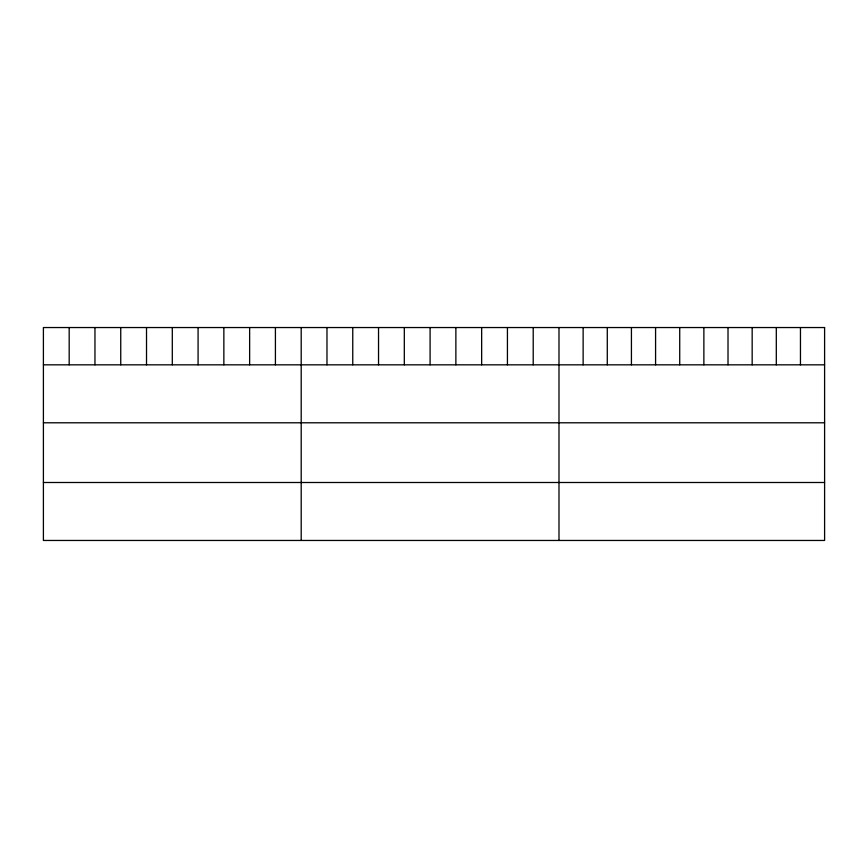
<?xml version="1.0" encoding="UTF-8"?>
<svg xmlns="http://www.w3.org/2000/svg" width="868" height="868" viewBox="0 0 868 868"><rect width="100%" height="100%" fill="white"/><g stroke="black" fill="none" stroke-linecap="round" stroke-linejoin="round"><path stroke-width="1.3" d="M43.4 364.831L824.6 364.831M43.4 422.792L824.6 422.792M43.4 482.499L824.6 482.499M800.459 327.54L800.459 364.831M776.307 327.54L776.307 364.831M752.165 327.54L752.165 364.831M728.013 327.54L728.013 364.831M703.872 327.54L703.872 364.831M679.72 327.54L679.72 364.831M655.579 327.54L655.579 364.831M631.427 327.54L631.427 364.831M607.285 327.54L607.285 364.831M583.133 327.54L583.133 364.831M558.992 327.54L558.992 540.46M533.212 327.54L533.212 364.831M507.433 327.54L507.433 364.831M481.653 327.54L481.653 364.831M455.874 327.54L455.874 364.831M430.094 327.54L430.094 364.831M404.314 327.54L404.314 364.831M378.535 327.54L378.535 364.831M352.755 327.54L352.755 364.831M326.976 327.54L326.976 364.831M301.196 327.54L301.196 540.46M275.416 327.54L275.416 364.831M249.637 327.54L249.637 364.831M223.857 327.54L223.857 364.831M198.078 327.54L198.078 364.831M172.298 327.54L172.298 364.831M146.518 327.54L146.518 364.831M120.739 327.54L120.739 364.831M94.959 327.54L94.959 364.831M69.18 327.54L69.18 364.831M824.6 327.54L43.4 327.54L43.4 540.46L824.6 540.46L824.6 327.54"/></g></svg>
